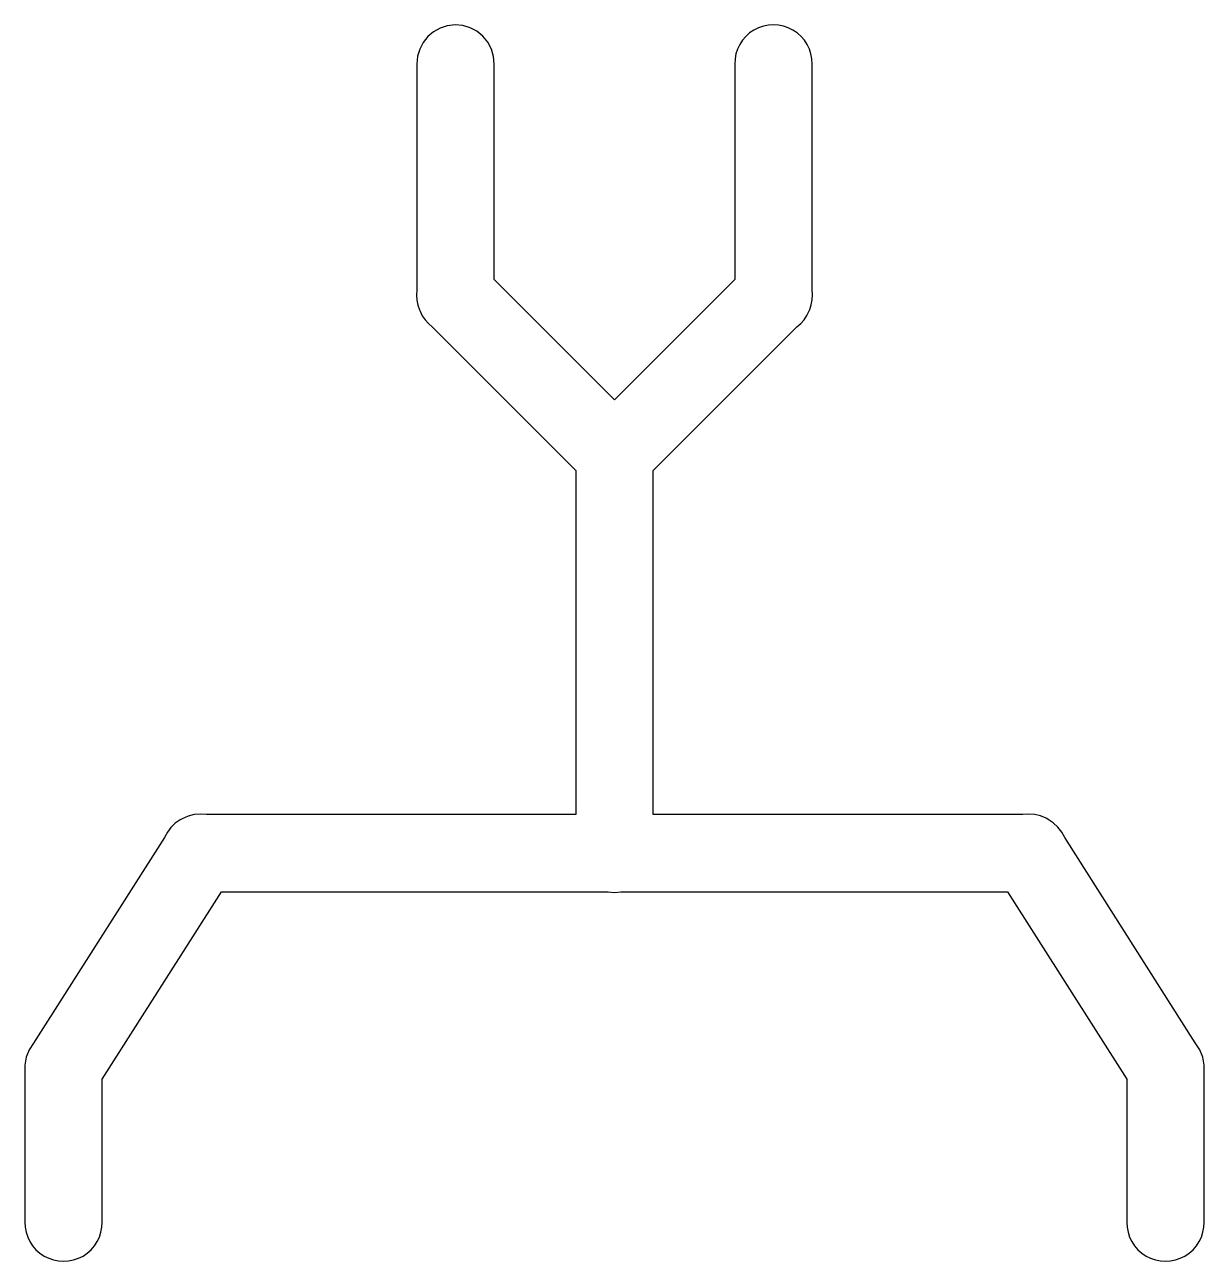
# Model space of a CAD drawing. Extents: x -45.7 to 45.7, y -85.8 to 10.1.
import ezdxf

# ---------------------------------------------------------------- set-up
doc = ezdxf.new("R2010")
doc.units = 0
doc.layers.add('Mechanical11', color=7, linetype='CONTINUOUS')

msp = doc.modelspace()

# ---------------------------------------------------------------- linework, layer by layer
at = {"layer": 'Mechanical11', "color": 7}
msp.add_lwpolyline([(-12.370304, 10.069195), (-12.973663, 9.999219), (-13.533902, 9.816125), (-14.039152, 9.532134), (-14.477544, 9.159467), (-14.83721, 8.710348), (-15.106281, 8.196997), (-15.272888, 7.631636), (-15.325163, 7.026487), (-15.325163, -10.491311), (-15.352068, -10.884398), (-15.327445, -11.275957), (-15.251942, -11.660956), (-15.126209, -12.034361), (-15.083834, -12.1403), (-15.081241, -12.146121), (-14.906152, -12.490865), (-14.689155, -12.808978), (-14.433203, -13.096679), (-14.141247, -13.350187), (-3.000325, -24.491103), (-3.000325, -51.173195), (-31.640963, -51.173195), (-32.126877, -51.138503), (-32.608897, -51.182374), (-33.077593, -51.303173), (-33.523534, -51.499267), (-33.640324, -51.56282), (-33.681149, -51.586633), (-34.064535, -51.85333), (-34.400032, -52.174226), (-34.682012, -52.543035), (-34.904847, -52.95347), (-45.055131, -68.900807), (-45.398765, -69.424558), (-45.626155, -70.008247), (-45.74343, -70.618169), (-45.73261, -71.239168), (-45.73261, -82.789898), (-45.710701, -83.190779), (-45.636766, -83.580003), (-45.513352, -83.953074), (-45.343007, -84.305496), (-45.128278, -84.632773), (-44.871712, -84.930408), (-44.575856, -85.193906), (-44.243258, -85.418771), (-43.883663, -85.597313), (-43.508566, -85.724844), (-43.123134, -85.801362), (-42.732534, -85.826868), (-42.341934, -85.801362), (-41.956502, -85.724844), (-41.581405, -85.597313), (-41.22181, -85.418771), (-40.889212, -85.193906), (-40.593356, -84.930408), (-40.33679, -84.632773), (-40.122061, -84.305496), (-39.951716, -83.953074), (-39.828302, -83.580003), (-39.754367, -83.190779), (-39.732458, -82.789898), (-39.732458, -71.711502), (-30.478759, -57.173363), (-0.490926, -57.173363), (-0.004909, -57.212989), (0.481108, -57.173363), (30.478243, -57.173363), (39.731942, -71.711502), (39.731942, -82.789898), (39.753838, -83.190789), (39.827762, -83.580024), (39.951168, -83.953107), (40.121508, -84.305542), (40.336234, -84.632831), (40.592801, -84.930478), (40.888659, -85.193986), (41.221262, -85.41886), (41.580863, -85.597411), (41.955968, -85.724947), (42.341408, -85.801469), (42.732017, -85.826976), (43.122625, -85.801469), (43.508066, -85.724947), (43.88317, -85.597411), (44.242771, -85.41886), (44.575375, -85.193986), (44.871233, -84.930478), (45.127799, -84.632831), (45.342526, -84.305542), (45.512866, -83.953107), (45.636271, -83.580024), (45.710196, -83.190789), (45.732091, -82.789898), (45.732091, -71.218002), (45.740308, -70.607108), (45.624604, -70.007215), (45.39425, -69.414835), (45.044278, -68.884271), (34.915181, -52.970007), (34.683336, -52.541454), (34.387299, -52.158413), (34.033517, -51.827963), (33.628438, -51.557185), (33.521467, -51.497733), (33.466691, -51.469846), (33.036799, -51.290616), (32.587068, -51.180531), (32.125754, -51.140947), (31.661116, -51.173221), (2.999817, -51.173221), (2.999817, -24.490971), (14.141773, -13.349023), (14.437974, -13.090474), (14.696805, -12.796731), (14.915185, -12.471788), (15.090035, -12.119636), (15.136544, -12.011634), (15.137073, -12.011634), (15.137602, -12.008988), (15.257915, -11.640786), (15.32959, -11.261734), (15.352039, -10.876618), (15.324671, -10.490226), (15.324671, 7.02654), (15.304885, 7.429026), (15.232632, 7.820025), (15.110469, 8.194981), (14.940954, 8.54934), (14.726644, 8.878547), (14.470097, 9.178046), (14.173871, 9.443283), (13.840522, 9.669702), (13.479889, 9.849508), (13.103583, 9.977941), (12.716831, 10.055001), (12.324854, 10.080688), (11.932877, 10.055001), (11.546124, 9.977941), (11.169819, 9.849508), (10.809185, 9.669702), (10.475837, 9.443283), (10.179611, 9.178046), (9.923064, 8.878547), (9.708754, 8.54934), (9.539239, 8.194981), (9.417076, 7.820025), (9.344823, 7.429026), (9.325037, 7.02654), (9.325037, -9.680443), (0, -19.005524), (-9.325529, -9.680496), (-9.325529, 7.026487), (-9.377367, 7.626226), (-9.545692, 8.198092), (-9.823732, 8.725404), (-10.204713, 9.191482), (-10.671049, 9.572146), (-11.19855, 9.849828), (-11.770529, 10.017765), (-12.370304, 10.069195)], close=True, dxfattribs=at)

doc.saveas('drawing.dxf')
